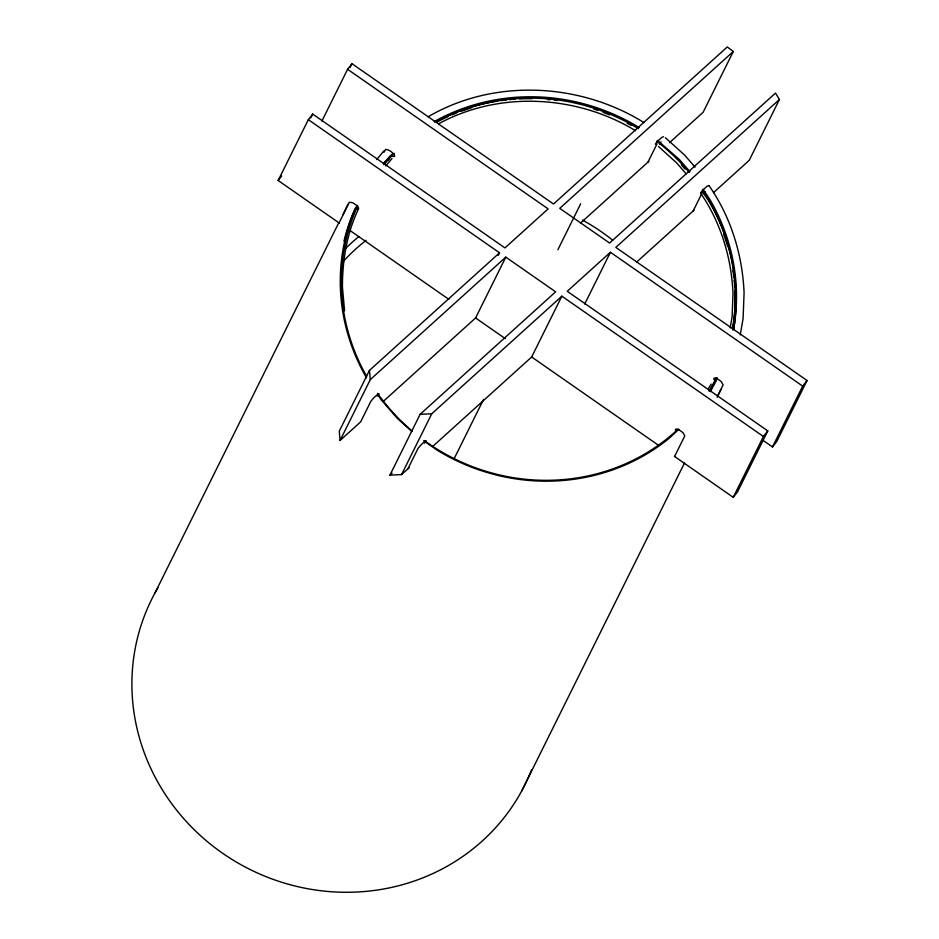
<?xml version="1.0" encoding="UTF-8"?>
<svg xmlns="http://www.w3.org/2000/svg" width="939" height="939" viewBox="0 0 939 939"><rect width="100%" height="100%" fill="white"/><g stroke="black" fill="none" stroke-linecap="round" stroke-linejoin="round"><path stroke-width="1.41" d="M342.418 287.463C342.371 260.655 346.784 233.424 358.416 209.104M730.213 327.864L732.091 316.901L733.007 293.578C731.54 258.143 720.929 222.836 700.858 193.481M740.272 334.824L743.089 318.403L744.087 292.933C742.526 254.809 730.847 216.839 708.898 185.476M663.533 136.718L662.183 137.2A5.763 0.622 -44 0 0 658.145 140.85M708.722 185.582L707.372 186.063A5.728 0.622 -44 0 0 703.358 189.701M357.137 205.336L352.418 215.547A200.019 190.23 26.4 0 0 366.468 377.771M717.279 377.724L709.814 391.223M339.484 223.189L278.144 180.488L308.332 119.664L312.699 114.065L504.959 247.919L548.13 208.892L347.594 69.286L351.961 63.688L553.517 204.021L727.279 46.95L733.312 51.469L703.123 112.293L669.495 142.693M310.774 117.95L312.699 114.065M321.901 121.049L347.594 69.286M350.024 67.573L351.961 63.688M155.005 592.92L338.779 222.719M342.723 215.09L347.899 204.338M339.061 222.907L349.285 202.308L352.278 202.578A5.728 1.749 35.7 0 1 356.914 205.817M384.016 152.235L385.647 149.371L388.288 149.947A5.763 1.761 35.7 0 1 392.948 153.186L383.394 163.949M388.253 160.534L390.788 155.428L384.016 162.905M308.332 119.664L499.56 252.802L369.461 370.4L339.261 431.224L340.094 440.438L360.693 421.822L370.893 401.246L373.569 398.089A5.728 0.622 -44 0 1 377.584 394.462L381.046 399.603L397.385 418.43L411.822 431.482M340.094 440.438L370.295 379.614L505.792 257.133L555.63 291.829L420.12 414.31L389.931 475.134L401.563 474.594L409.146 467.739M498.28 255.385L499.56 252.802M383.452 401.246L475.592 317.957L505.792 257.133M401.563 474.594L431.752 413.77L561.851 296.172L763.419 436.494L733.23 497.33L674.437 456.389M407.866 468.89L418.101 448.29L420.778 445.133A5.763 0.622 -44 0 1 424.815 441.483M454.276 458.408L483.597 399.345M557.872 249.727L580.666 203.798M432.996 446.178L531.662 356.996L561.851 296.172M647.933 162.177L656.807 144.301M659.706 144.442L660.974 141.871M584.727 304.036L610.42 252.262L802.681 386.117L772.492 446.941L762.879 440.25M693.135 211.029L702.008 193.152M704.25 194.596L705.529 192.025M733.312 51.469L559.75 208.352L609.587 243.048L775.497 93.078L779.417 99.499L749.228 160.323L713.476 192.648M674.578 456.483L684.801 435.884L683.134 432.926A5.763 1.761 35.7 0 0 678.474 429.686M718.018 395.166L723.136 384.861L721.481 381.915A5.728 1.749 35.7 0 0 716.833 378.675M521.615 791.131L684.531 462.939M717.114 397.291L721.023 389.415M610.42 252.262L567.25 291.29L767.785 430.907L737.596 491.731L733.23 497.33M779.417 99.499L615.82 247.391L807.047 380.518L776.846 441.342L772.492 446.941M708.241 388.793L711.21 384.11M278.144 180.488L281.63 176.016M763.419 436.494L767.785 430.907M802.681 386.117L807.047 380.518M376.656 159.56L383.781 151.05M385.776 165.968L392.021 158.515M377.22 396.141L378.018 395.237A5.517 0.599 -44 0 0 378.781 393.687L378.3 393.946M657.194 141.848L656.396 142.751A5.505 0.599 -44 0 0 655.622 144.289L656.819 143.526M424.44 443.161L425.238 442.257A5.505 0.599 -44 0 0 426.001 440.72L425.52 440.978M702.395 190.699L701.609 191.591A5.517 0.599 -44 0 0 700.834 193.141L702.032 192.378M678.85 429.346L668.439 438.9A200.019 190.23 26.4 0 1 436.424 449.699L423.912 440.849M580.537 223.095L648.884 161.32M389.931 475.134L392.103 473.174M636.548 262.181L693.968 210.277M428.09 116.788C493.902 78.266 579.915 82.62 644.048 122.622M438.642 123.784C499.325 90.578 576.957 95.027 635.586 130.709M420.12 414.31L431.752 413.77M715.753 378.253L714.861 378.065A5.517 1.678 35.7 0 0 714.086 379.602L715.506 381.351M677.395 429.264L676.491 429.064A5.505 1.678 35.7 0 0 675.728 430.614L676.303 431.447M391.61 155.862L393.605 156.484A5.505 1.678 35.7 0 0 394.368 154.935L393.781 154.102M355.588 208.493L357.571 209.104A5.517 1.678 35.7 0 0 358.334 207.566L357.759 206.733M350.306 230.724L448.924 299.388M475.592 317.957L505.264 338.615M531.662 356.996L657.64 444.699M657.417 140.334L679.39 159.524L689.954 171.708M665.375 137.704L684.695 155.17L695.083 167.154M658.38 146.378L676.69 162.952L686.174 173.879M681.397 164.865L685.047 169.067M703.053 189.244L709.567 198.927A200.019 190.23 26.4 0 1 733.5 329.918M702.442 191.568L708.98 201.298A200.946 191.11 26.4 0 1 733.735 328.697M369.461 370.4L370.295 379.614M342.43 287.064L344.59 310.856M434.241 121.565A200.019 190.23 26.4 0 1 639.154 127.528M434.898 122.187A200.946 191.11 26.4 0 1 497.729 101.083M500.616 100.661A200.946 191.11 26.4 0 1 506.414 99.921M509.337 99.616A200.946 191.11 26.4 0 1 515.171 99.135M519.56 98.888A200.946 191.11 26.4 0 1 532.049 98.689M547.32 99.475A200.946 191.11 26.4 0 1 550.09 99.745M554.256 100.215A200.946 191.11 26.4 0 1 557.027 100.567M593.777 109.03A200.946 191.11 26.4 0 1 597.756 110.379M603.026 112.304A200.946 191.11 26.4 0 1 609.552 114.898M627.287 123.302A200.946 191.11 26.4 0 1 630.985 125.321M345.188 248.812A200.946 191.11 26.4 0 1 359.003 236.522M582.403 220.019A200.946 191.11 26.4 0 1 612.674 240.22M342.77 262.075A193.504 184.032 26.4 0 1 366.128 240.29M531.533 769.898A208.399 198.199 26.4 0 1 251.629 870.265A208.399 198.199 26.4 0 1 157.893 587.826M716.41 377.595A198.868 189.126 26.4 0 1 709.004 391.058M678.193 429.041A198.868 189.126 26.4 0 1 424.228 440.497M412.01 430.895A198.868 189.126 26.4 0 1 377.525 393.359M366.621 376.257A198.868 189.126 26.4 0 1 357.7 205.899M383.863 164.677A198.868 189.126 26.4 0 1 394.298 153.327M435.966 122.082A198.868 189.126 26.4 0 1 638.45 128.713M656.737 141.273A198.868 189.126 26.4 0 1 689.226 172.424M702.302 189.878A198.868 189.126 26.4 0 1 732.49 328.544M716.246 380.541A200.019 190.23 26.4 0 1 710.236 391.669M343.991 241.065A200.019 190.23 26.4 0 1 355.447 207.848M383.593 164.243A200.019 190.23 26.4 0 1 392.256 154.958M436.682 122.187A200.019 190.23 26.4 0 1 448.255 116.53M452.199 114.816A200.019 190.23 26.4 0 1 456.201 113.196M461.589 111.154A200.019 190.23 26.4 0 1 471.155 107.985M723.652 234.339A200.019 190.23 26.4 0 1 727.666 246.664M732.936 270.444A200.019 190.23 26.4 0 1 733.899 277.51M734.216 280.35A200.019 190.23 26.4 0 1 734.803 287.451M734.967 290.292A200.019 190.23 26.4 0 1 732.655 329.812"/></g></svg>
